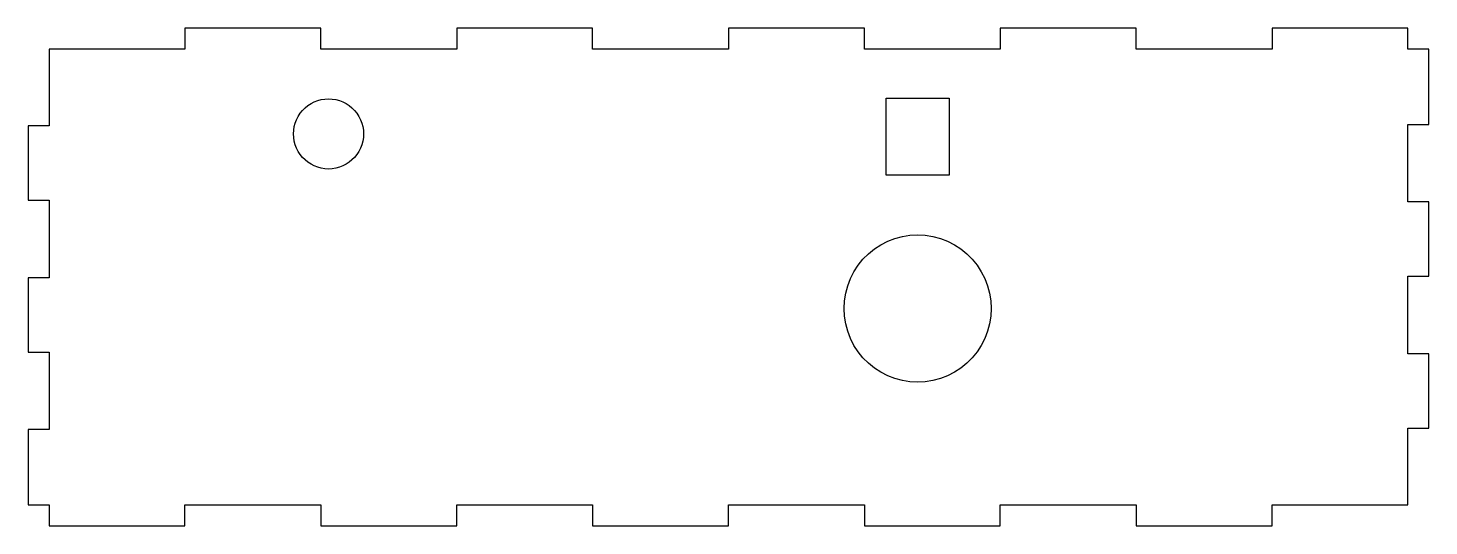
# Model space of a CAD drawing. Header units: metres. Extents: x 0 to 200, y -71 to 0.
import ezdxf

# ---------------------------------------------------------------- set-up
doc = ezdxf.new("R2010")
doc.units = ezdxf.units.M

msp = doc.modelspace()

# ---------------------------------------------------------------- linework, layer by layer
for p, q in [((41.8, 0), (22.4, 0)), ((22.4, 0), (22.4, -3)), ((41.8, -3), (41.8, 0)), ((80.6, 0), (61.2, 0)), ((61.2, 0), (61.2, -3)), ((80.6, -3), (80.6, 0)), ((119.4, 0), (100, 0)), ((100, 0), (100, -3)), ((119.4, -3), (119.4, 0)), ((158.2, 0), (138.8, 0)), ((138.8, 0), (138.8, -3)), ((158.2, -3), (158.2, 0)), ((197, 0), (177.6, 0)), ((177.6, 0), (177.6, -3)), ((197, -3), (197, 0)), ((22.4, -3), (3, -3)), ((3, -3), (3, -13.9333)), ((61.2, -3), (41.8, -3)), ((100, -3), (80.6, -3)), ((138.8, -3), (119.4, -3)), ((177.6, -3), (158.2, -3)), ((200, -3), (197, -3)), ((200, -13.7333), (200, -3)), ((122.5, -21), (122.5, -10)), ((122.5, -10), (131.5, -10)), ((131.5, -10), (131.5, -21)), ((38.8549, -12.1611), (39.1843, -11.7543)), ((39.1843, -11.7543), (39.5543, -11.3843)), ((39.5543, -11.3843), (39.9611, -11.0549)), ((39.9611, -11.0549), (40.4, -10.7699)), ((40.4, -10.7699), (40.8663, -10.5323)), ((40.8663, -10.5323), (41.3549, -10.3447)), ((41.3549, -10.3447), (41.8604, -10.2093)), ((41.8604, -10.2093), (42.3773, -10.1274)), ((42.3773, -10.1274), (42.9, -10.1)), ((42.9, -10.1), (43.4226, -10.1274)), ((43.4226, -10.1274), (43.9396, -10.2093)), ((43.9396, -10.2093), (44.4451, -10.3447)), ((44.4451, -10.3447), (44.9337, -10.5323)), ((44.9337, -10.5323), (45.4, -10.7699)), ((45.4, -10.7699), (45.8389, -11.0549)), ((45.8389, -11.0549), (46.2457, -11.3843)), ((46.2457, -11.3843), (46.6157, -11.7543)), ((46.6157, -11.7543), (46.9451, -12.1611)), ((3, -13.9333), (0, -13.9333)), ((0, -13.9333), (0, -24.5667)), ((38.0093, -14.0604), (38.1447, -13.5549)), ((38.1447, -13.5549), (38.3323, -13.0663)), ((38.3323, -13.0663), (38.5699, -12.6)), ((38.5699, -12.6), (38.8549, -12.1611)), ((46.9451, -12.1611), (47.2301, -12.6)), ((47.2301, -12.6), (47.4677, -13.0663)), ((47.4677, -13.0663), (47.6553, -13.5549)), ((47.6553, -13.5549), (47.7907, -14.0604)), ((197, -24.7667), (197, -13.7333)), ((197, -13.7333), (200, -13.7333)), ((37.9, -15.1), (37.9274, -14.5773)), ((37.9274, -15.6226), (37.9, -15.1)), ((37.9274, -14.5773), (38.0093, -14.0604)), ((38.0093, -16.1396), (37.9274, -15.6226)), ((47.7907, -14.0604), (47.8726, -14.5773)), ((47.8726, -15.6226), (47.7907, -16.1396)), ((47.8726, -14.5773), (47.9, -15.1)), ((47.9, -15.1), (47.8726, -15.6226)), ((38.1447, -16.6451), (38.0093, -16.1396)), ((38.3323, -17.1337), (38.1447, -16.6451)), ((38.5699, -17.6), (38.3323, -17.1337)), ((38.8549, -18.0389), (38.5699, -17.6)), ((47.2301, -17.6), (46.9451, -18.0389)), ((47.4677, -17.1337), (47.2301, -17.6)), ((47.6553, -16.6451), (47.4677, -17.1337)), ((47.7907, -16.1396), (47.6553, -16.6451)), ((39.1843, -18.4456), (38.8549, -18.0389)), ((39.5543, -18.8157), (39.1843, -18.4456)), ((39.9611, -19.1451), (39.5543, -18.8157)), ((40.4, -19.4301), (39.9611, -19.1451)), ((40.8663, -19.6677), (40.4, -19.4301)), ((41.3549, -19.8553), (40.8663, -19.6677)), ((41.8604, -19.9907), (41.3549, -19.8553)), ((42.3773, -20.0726), (41.8604, -19.9907)), ((43.9396, -19.9907), (43.4226, -20.0726)), ((44.4451, -19.8553), (43.9396, -19.9907)), ((44.9337, -19.6677), (44.4451, -19.8553)), ((45.4, -19.4301), (44.9337, -19.6677)), ((45.8389, -19.1451), (45.4, -19.4301)), ((46.2457, -18.8157), (45.8389, -19.1451)), ((46.6157, -18.4456), (46.2457, -18.8157)), ((46.9451, -18.0389), (46.6157, -18.4456)), ((42.9, -20.1), (42.3773, -20.0726)), ((43.4226, -20.0726), (42.9, -20.1)), ((131.5, -21), (122.5, -21)), ((0, -24.5667), (3, -24.5667)), ((3, -24.5667), (3, -35.6)), ((200, -24.7667), (197, -24.7667)), ((200, -35.4), (200, -24.7667)), ((123.755, -30.0139), (124.817, -29.7294)), ((124.817, -29.7294), (125.902, -29.5575)), ((125.902, -29.5575), (127, -29.5)), ((127, -29.5), (128.098, -29.5575)), ((128.098, -29.5575), (129.183, -29.7294)), ((129.183, -29.7294), (130.245, -30.0139)), ((119.974, -32.197), (120.828, -31.5053)), ((120.828, -31.5053), (121.75, -30.9067)), ((121.75, -30.9067), (122.729, -30.4078)), ((122.729, -30.4078), (123.755, -30.0139)), ((130.245, -30.0139), (131.271, -30.4078)), ((131.271, -30.4078), (132.25, -30.9067)), ((132.25, -30.9067), (133.172, -31.5053)), ((133.172, -31.5053), (134.026, -32.197)), ((117.907, -34.75), (118.505, -33.8282)), ((118.505, -33.8282), (119.197, -32.9741)), ((119.197, -32.9741), (119.974, -32.197)), ((134.026, -32.197), (134.803, -32.9741)), ((134.803, -32.9741), (135.495, -33.8282)), ((135.495, -33.8282), (136.093, -34.75)), ((3, -35.6), (0, -35.6)), ((0, -35.6), (0, -46.2333)), ((117.014, -36.7553), (117.408, -35.7293)), ((117.408, -35.7293), (117.907, -34.75)), ((136.093, -34.75), (136.592, -35.7293)), ((136.592, -35.7293), (136.986, -36.7553)), ((197, -46.4333), (197, -35.4)), ((197, -35.4), (200, -35.4)), ((116.558, -38.9025), (116.729, -37.8169)), ((116.729, -37.8169), (117.014, -36.7553)), ((136.986, -36.7553), (137.271, -37.8169)), ((137.271, -37.8169), (137.442, -38.9025)), ((116.5, -40), (116.558, -38.9025)), ((116.558, -41.0975), (116.5, -40)), ((137.442, -38.9025), (137.5, -40)), ((137.5, -40), (137.442, -41.0975)), ((116.729, -42.1831), (116.558, -41.0975)), ((137.442, -41.0975), (137.271, -42.1831)), ((117.014, -43.2447), (116.729, -42.1831)), ((117.408, -44.2707), (117.014, -43.2447)), ((136.986, -43.2447), (136.592, -44.2707)), ((137.271, -42.1831), (136.986, -43.2447)), ((117.907, -45.25), (117.408, -44.2707)), ((118.505, -46.1717), (117.907, -45.25)), ((136.093, -45.25), (135.495, -46.1717)), ((136.592, -44.2707), (136.093, -45.25)), ((0, -46.2333), (3, -46.2333)), ((3, -46.2333), (3, -57.2667)), ((119.197, -47.0259), (118.505, -46.1717)), ((119.974, -47.803), (119.197, -47.0259)), ((120.828, -48.4947), (119.974, -47.803)), ((134.026, -47.803), (133.172, -48.4947)), ((134.803, -47.0259), (134.026, -47.803)), ((135.495, -46.1717), (134.803, -47.0259)), ((200, -46.4333), (197, -46.4333)), ((200, -57.0667), (200, -46.4333)), ((121.75, -49.0933), (120.828, -48.4947)), ((122.729, -49.5922), (121.75, -49.0933)), ((123.755, -49.9861), (122.729, -49.5922)), ((124.817, -50.2705), (123.755, -49.9861)), ((130.245, -49.9861), (129.183, -50.2705)), ((131.271, -49.5922), (130.245, -49.9861)), ((132.25, -49.0933), (131.271, -49.5922)), ((133.172, -48.4947), (132.25, -49.0933)), ((125.902, -50.4425), (124.817, -50.2705)), ((127, -50.5), (125.902, -50.4425)), ((128.098, -50.4425), (127, -50.5)), ((129.183, -50.2705), (128.098, -50.4425)), ((3, -57.2667), (0, -57.2667)), ((0, -57.2667), (0, -68)), ((197, -68), (197, -57.0667)), ((197, -57.0667), (200, -57.0667)), ((0, -68), (3, -68)), ((3, -68), (3, -71)), ((22.4, -68), (41.8, -68)), ((22.4, -71), (22.4, -68)), ((41.8, -68), (41.8, -71)), ((61.2, -71), (61.2, -68)), ((61.2, -68), (80.6, -68)), ((80.6, -68), (80.6, -71)), ((100, -71), (100, -68)), ((100, -68), (119.4, -68)), ((119.4, -68), (119.4, -71)), ((138.8, -71), (138.8, -68)), ((138.8, -68), (158.2, -68)), ((158.2, -68), (158.2, -71)), ((177.6, -71), (177.6, -68)), ((177.6, -68), (197, -68)), ((3, -71), (22.4, -71)), ((41.8, -71), (61.2, -71)), ((80.6, -71), (100, -71)), ((119.4, -71), (138.8, -71)), ((158.2, -71), (177.6, -71))]:
    msp.add_line(p, q)

doc.saveas('drawing.dxf')
